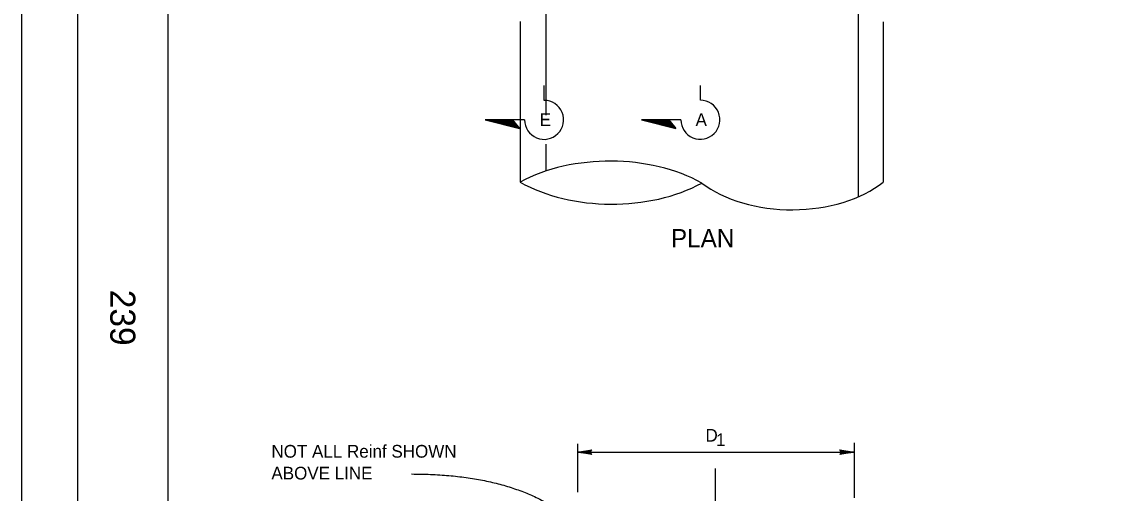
# Model space of a CAD drawing. Extents: x -894 to 866, y -476 to 714.
# Drawn here: x -894 to -294, y 26 to 285 of the extents above; entities that cross this region are included whole.
import ezdxf

# ---------------------------------------------------------------- set-up
doc = ezdxf.new("R2010")
doc.units = 0
for name, color, linetype in [('10 Sheet Format', 7, 'Continuous'), ('22 Misc Cnst Det', 7, 'Continuous'), ('56 Stage 3 Anno', 7, 'Continuous'), ('57 Undefined', 7, 'Continuous'), ('60 Nongeo Data', 7, 'Continuous')]:
    doc.layers.add(name, color=color, linetype=linetype)

msp = doc.modelspace()

# ---------------------------------------------------------------- linework, layer by layer
at = {"layer": '10 Sheet Format'}
for p, q in [((-863.43, 668.96), (-863.43, -431.04)), ((-813.45, -406.04), (-813.45, 643.96))]:
    msp.add_line(p, q, dxfattribs=at)
for points in [[(-894.04, 713.56), (865.96, 713.56), (865.96, -476.44), (-894.04, -476.44)], [(-863.43, -431.04), (836.58, -431.04), (836.58, 668.96), (-863.43, 668.96)]]:
    msp.add_lwpolyline(points, close=True, dxfattribs=at)
at = {"layer": '22 Misc Cnst Det'}
for p, q in [((-606.47, 241.74), (-606.47, 249.89)), ((-520.44, 241.79), (-520.44, 249.94)), ((-638.89, 231.02), (-619.94, 226.19)), ((-617.19, 231.02), (-638.89, 231.02)), ((-637.33, 231.02), (-620.35, 226.69)), ((-635.78, 231.02), (-620.75, 227.19)), ((-634.22, 231.02), (-621.16, 227.69)), ((-632.66, 231.02), (-621.57, 228.19)), ((-631.1, 231.02), (-621.97, 228.69)), ((-629.54, 231.02), (-622.38, 229.19)), ((-627.98, 231.02), (-622.78, 229.69)), ((-626.43, 231.02), (-623.19, 230.2)), ((-624.87, 231.02), (-623.59, 230.7)), ((-623.86, 231.02), (-619.94, 226.19)), ((-552.86, 231.07), (-533.91, 226.24)), ((-531.15, 231.07), (-552.86, 231.07)), ((-551.3, 231.07), (-534.32, 226.74)), ((-549.74, 231.07), (-534.72, 227.24)), ((-548.19, 231.07), (-535.13, 227.74)), ((-546.63, 231.07), (-535.53, 228.24)), ((-545.07, 231.07), (-535.94, 228.75)), ((-543.51, 231.07), (-536.34, 229.25)), ((-541.95, 231.07), (-536.75, 229.75)), ((-540.39, 231.07), (-537.16, 230.25)), ((-538.84, 231.07), (-537.56, 230.75)), ((-537.83, 231.07), (-533.91, 226.24))]:
    msp.add_line(p, q, dxfattribs=at)
for centre in [(-606.47, 231.02), (-520.44, 231.07)]:
    msp.add_arc(centre, 10.72, 180.00004, 90.00053, dxfattribs=at)
at = {"layer": '56 Stage 3 Anno'}
for p, q in [((-588.14, 52.75), (-588.14, 26.16)), ((-588.14, 48.21), (-580.26, 49.53)), ((-588.14, 48.21), (-580.46, 49.2)), ((-580.67, 48.87), (-588.14, 48.21)), ((-580.87, 48.54), (-588.14, 48.21)), ((-588.14, 48.21), (-435.84, 48.21)), ((-581.07, 48.21), (-588.14, 48.21)), ((-580.26, 46.9), (-588.14, 48.21)), ((-588.14, 48.21), (-580.67, 47.56)), ((-580.46, 47.23), (-588.14, 48.21)), ((-588.14, 48.21), (-580.87, 47.89)), ((-581.07, 48.21), (-580.67, 48.87)), ((-580.67, 47.56), (-581.07, 48.21)), ((-580.67, 48.87), (-580.26, 49.53)), ((-443.31, 48.87), (-443.72, 49.53)), ((-443.72, 49.53), (-435.84, 48.21)), ((-435.84, 48.21), (-443.72, 46.9)), ((-443.51, 49.2), (-435.84, 48.21)), ((-435.84, 48.21), (-443.51, 47.23)), ((-435.84, 48.21), (-443.31, 48.87)), ((-443.31, 48.87), (-442.91, 48.21)), ((-443.31, 47.56), (-435.84, 48.21)), ((-442.91, 48.21), (-443.31, 47.56)), ((-435.84, 48.21), (-443.11, 48.54)), ((-443.11, 47.88), (-435.84, 48.21)), ((-442.91, 48.21), (-435.84, 48.21)), ((-435.84, 53.33), (-435.84, 23.17)), ((-580.67, 47.56), (-580.26, 46.9)), ((-443.31, 47.56), (-443.72, 46.9)), ((-512.21, 39.24), (-512.21, -309.52))]:
    msp.add_line(p, q, dxfattribs=at)
msp.add_open_spline([(-679.4, 36.24), (-629.85, 36.24), (-571.22, -0.83), (-571.22, -25.42), (-584.33, -50.81)], degree=2, dxfattribs=at)
at = {"layer": '60 Nongeo Data'}
for p, q in [((-605.54, 300.23), (-605.54, 233.57)), ((-433.52, 299.95), (-433.52, 188.69)), ((-619.7, 285.06), (-619.7, 196.81)), ((-419.7, 284.94), (-419.7, 196.81)), ((-605.54, 217.69), (-605.54, 202.85))]:
    msp.add_line(p, q, dxfattribs=at)
for centre, major_axis, start_param, end_param in [((-570.14, 160.91), (75.87, 0), 0.841702, 2.282625), ((-569.16, 231.75), (-75.36, 0), 0.835692, 2.288634), ((-470.03, 221.61), (64.09, 0), 3.827234, 5.615674)]:
    msp.add_ellipse(centre, major_axis=major_axis, ratio=0.624998, start_param=start_param, end_param=end_param, dxfattribs=at)

# ---------------------------------------------------------------- texts
at = {"layer": '10 Sheet Format'}
msp.add_text('239', height=13.779, rotation=270, dxfattribs=at).set_placement((-845.33, 137.59))
at = {"layer": '57 Undefined'}
for s, height, p in [('E', 7, (-608.91, 227.62)), ('A', 7, (-523.07, 227.62)), ('PLAN', 10, (-536.64, 160.96)), ('D', 7, (-517.63, 54.04)), ('1', 7, (-511.8, 51.57)), ('NOT ALL Reinf SHOWN', 7, (-756.61, 45.21)), ('ABOVE LINE', 7, (-756.61, 33.21))]:
    msp.add_text(s, height=height, dxfattribs=at).set_placement(p)

doc.saveas('drawing.dxf')
